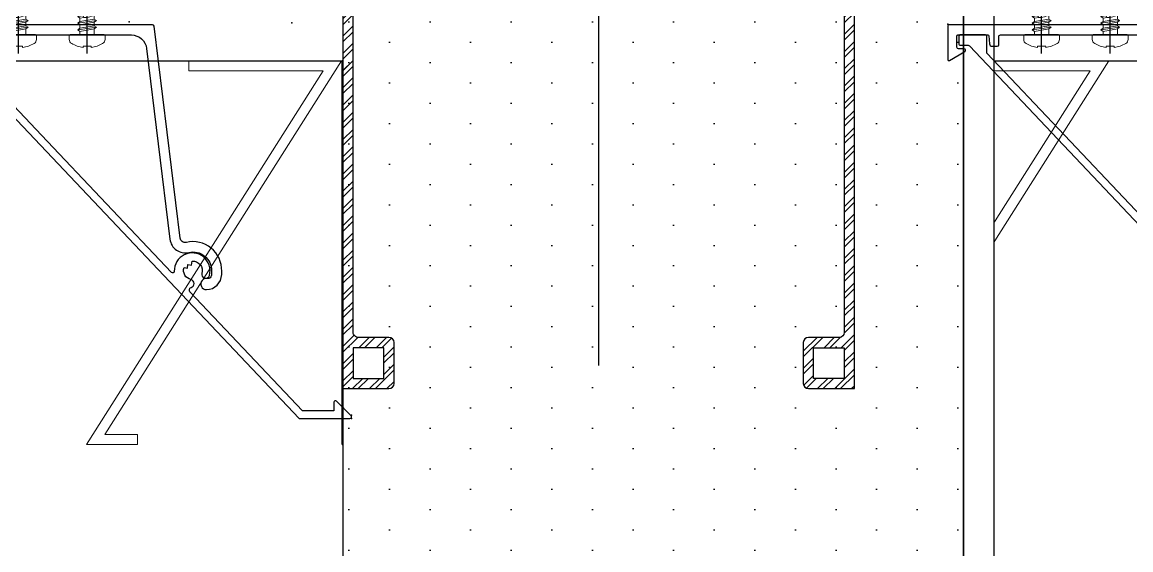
# Model space of a CAD drawing. Header units: millimetres. Extents: x 2519235 to 7246330, y 25937 to 201821.
# Drawn here: x 2726332.5 to 2726549.2, y 136441.7 to 136544.8 of the extents above; entities that cross this region are included whole.
import ezdxf
from ezdxf.xclip import XClip

# ---------------------------------------------------------------- set-up
doc = ezdxf.new("R2010")
doc.units = ezdxf.units.MM
doc.header["$XCLIPFRAME"] = 0
doc.set_wipeout_variables(frame=1)
doc.linetypes.add('CENTER', pattern=[50.800000000000004, 31.75, -6.35, 6.35, -6.35])
for name, color, linetype in [('000 - 0_HIDE_OBJ_FRAMING_DEF_SUB_1', 7, 'Continuous'), ('010 - ASPG_ACCESSORIES_MAIN_COLOR_1', 7, 'Continuous'), ('010 - ASPG_ACCESSORIES_MAIN_COLOR_251', 7, 'Continuous'), ('010 - ASPG_EXTR_DEF_SUB', 7, 'Continuous'), ('010 - ASPG_EXTR_MAIN_COLOR_2', 7, 'Continuous'), ('010 - ASPG_FASTERN_DEF_SUB', 7, 'Continuous'), ('010 - ASPG_FLASHING_HATCH_', 7, 'Continuous'), ('010 - ASPG_FLASHING_MAIN_COLOR_2', 7, 'Continuous'), ('010 - ASPG_FLASHING_MAIN_COLOR_4', 7, 'Continuous'), ('010 - ASPG_FLASHING_WIPEOUT_', 7, 'Continuous'), ('010 - ASPG_FRAMING_CUT_COLOR_4', 7, 'Continuous'), ('010 - ASPG_FRAMING_DEF_SUB', 7, 'Continuous'), ('010 - ASPG_FRAMING_HATCH_', 7, 'Continuous'), ('010 - ASPG_FRAMING_SUB_COLOR_2', 7, 'Continuous'), ('A-GENM', 7, 'Continuous'), ('A-GLAZ-CURT', 7, 'Continuous'), ('Center Line', 7, 'CENTER')]:
    doc.layers.add(name, color=color, linetype=linetype)
doc.layers.add('SCREW', color=7, linetype='Continuous', lineweight=5)
pattern_1 = [(270, (1257419.243240032, -520041.6224064054), (0.6549599250656583, -1.134423872092541), [0.7562825813950264, -1.512565162790053]), (29.99999999999978, (1257419.243240032, -520041.6224064054), (0.6549599293588203, 1.134423869613882), [0.7562825813950259, -1.512565162790052]), (329.9999999999998, (1257419.243240032, -520041.6224064054), (1.309919854424478, -2.478657937293614e-09), [-1.512565162790051, 0.7562825813950254])]
pattern_2 = [(314.9999999999999, (1257419.492862033, -520021.6224064054), (1.336931354494228, 1.336931354494224), []), (44.99999999999984, (1257419.492862033, -520021.6224064054), (-1.336931354494223, 1.336931354494228), [])]
pattern_3 = [(270, (1257419.442484036, -520043.9224064054), (0.6549599250656583, -1.134423872092541), [0.7562825813950264, -1.512565162790053]), (29.99999999999978, (1257419.442484036, -520043.9224064054), (0.6549599293588203, 1.134423869613882), [0.7562825813950259, -1.512565162790052]), (329.9999999999998, (1257419.442484036, -520043.9224064054), (1.309919854424478, -2.478657937293614e-09), [-1.512565162790051, 0.7562825813950254])]
pattern_4 = [(314.9999999999999, (1257419.192862035, -520023.9224064054), (1.336931354494228, 1.336931354494224), []), (44.99999999999984, (1257419.192862035, -520023.9224064054), (-1.336931354494223, 1.336931354494228), [])]

# ---------------------------------------------------------------- blocks, each defined once
blk = doc.blocks.new('DPA_CP_Entrance Louver Grill Vertical - Louver Grill Vertical Z-27946342-ENTRANCE 1 - LOWER ROOF LEVEL PLAN')
at = {"layer": '000 - 0_HIDE_OBJ_FRAMING_DEF_SUB_1', "color": 7, "lineweight": 35}
for p, q in [((-699.9999999997716, 200.0000000000238), (-702.000000000083, 200.0000000000238)), ((-702.000000000083, 200.0000000000238), (-702.000000000083, 127.0000000000231)), ((-699.9999999997716, 124.9999999999889), (-699.9999999997716, 200.0000000000238)), ((-702.000000000083, 127.0000000000231), (-749.9999999997948, 127.0000000000231)), ((-749.9999999997948, 127.0000000000231), (-749.9999999997948, 124.9999999999889)), ((-749.9999999997948, 124.9999999999889), (-699.9999999997716, 124.9999999999889))]:
    blk.add_line(p, q, dxfattribs=at)
at = {"layer": '000 - 0_HIDE_OBJ_FRAMING_DEF_SUB_1', "color": 7}
for p in [(-749.9999998476044, 50.00000000000313), (749.9999998476044, 124.9999999999997)]:
    blk.add_line(p, (-749.9999998476044, 124.9999999999998), dxfattribs=at)
blk = doc.blocks.new('DPA_CP_Entrance Louver Grill Vertical - Louver Grill Vertical Z-27954336-ENTRANCE 1 - LOWER ROOF LEVEL PLAN')
at = {"layer": '000 - 0_HIDE_OBJ_FRAMING_DEF_SUB_1', "color": 7}
for p, q in [((201.9999999998458, 200), (199.9999999998458, 200)), ((199.9999999998458, 200), (199.9999999998458, 125)), ((199.9999999998458, 125), (199.9999999998458, 200)), ((199.9999999998458, 200), (201.9999999998458, 200)), ((201.9999999998458, 127), (201.9999999998458, 200)), ((201.9999999998458, 200), (201.9999999998458, 127)), ((249.9999999998392, 127), (201.9999999998458, 127)), ((201.9999999998458, 127), (249.9999999998392, 127)), ((249.9999999998392, 125), (249.9999999998392, 127)), ((249.9999999998392, 127), (249.9999999998392, 125)), ((249.9999999998392, 124.9999999999997), (-36.31726265914241, 124.9999999999998)), ((249.9999999998392, 124.9999999999999), (-36.31726265914241, 124.9999999999999)), ((249.9999999998392, 124.9999999999999), (-36.31726265914241, 124.9999999999999)), ((249.9999999998392, 124.9999999999999), (-36.31726265914241, 124.9999999999999)), ((199.9999999998458, 125), (249.9999999998392, 125)), ((249.9999999998392, 125), (199.9999999998458, 125)), ((249.9999999998392, 50.00000000000303), (249.9999999998392, 124.9999999999999)), ((249.9999999998392, 124.9999999999997), (249.9999999998392, 50.00000000000303)), ((249.9999999998392, 49.99999999999986), (249.9999999998392, 124.9999999999999)), ((249.9999999998392, 124.9999999999999), (249.9999999998392, 49.99999999999986))]:
    blk.add_line(p, q, dxfattribs=at)
blk = doc.blocks.new('DPA_CP_Entrance Louver Grill Vertical - Louver Grill Vertical Z-27954203-ENTRANCE 1 - LOWER ROOF LEVEL PLAN')
at = {"layer": '000 - 0_HIDE_OBJ_FRAMING_DEF_SUB_1', "color": 7}
for p, q in [((-750.0000000000016, 126.9999999999993), (-750.0000000000016, 124.9999999999993)), ((-750.0000000000016, 124.9999999999993), (-750.0000000000016, 126.9999999999993)), ((-750.0000000000016, 124.9999999999993), (-744.0000000002173, 124.9999999999993)), ((-744.0000000002173, 124.9999999999993), (-750.0000000000016, 124.9999999999993)), ((-749.9999999997948, 50.00000000000313), (-749.9999999997948, 124.9999999999998)), ((-749.9999999997948, 125), (-749.9999999997948, 50.00000000000313)), ((-744.0000000002183, 124.9999999999998), (-749.9999999997948, 124.9999999999998)), ((-744.0000000002183, 125), (-749.9999999997948, 125)), ((-749.9999999997948, 49.99999999999997), (-749.9999999997948, 125)), ((-749.9999999997948, 125), (-749.9999999997948, 49.99999999999997)), ((-744.0000000002183, 125), (-749.9999999997948, 125)), ((-744.0000000002183, 125), (-749.9999999997948, 125)), ((-749.9999999997948, 50), (-749.9999999997948, 0)), ((-749.9999999997948, 0), (-749.9999999997948, 50))]:
    blk.add_line(p, q, dxfattribs=at)
blk = doc.blocks.new('GM_Louver Grill Vertical Z1 - Z Profile-27954269-ENTRANCE 1 - LOWER ROOF LEVEL PLAN')
at = {"layer": '000 - 0_HIDE_OBJ_FRAMING_DEF_SUB_1', "color": 7, "lineweight": 9}
for p, q in [((3.733443376886295, 2.000000000000002), (49.99999999999977, 75.00000000000016)), ((49.99999999999977, 75.00000000000016), (3.733443376886295, 2.000000000000002)), ((49.99999999999977, 75.00000000000016), (39.99999999999982, 75.00000000000016)), ((39.99999999999982, 75.00000000000016), (39.99999999999982, 73.00000000000016)), ((39.99999999999982, 73.00000000000016), (39.99999999999982, 75.00000000000016)), ((39.99999999999982, 75.00000000000016), (49.99999999999977, 75.00000000000016)), ((46.36802852411623, 73.00000000000017), (0.1014719010027576, 1.691979889528739e-14)), ((0.1014719010027491, 1.691979889528739e-14), (46.36802852411623, 73.00000000000017)), ((39.99999999999982, 73.00000000000016), (46.36802852411622, 73.00000000000016)), ((46.36802852411622, 73.00000000000016), (39.99999999999982, 73.00000000000016)), ((0.1014719010027364, 1.691979889528739e-14), (30, 1.691979889528739e-14)), ((30, 1.691979889528739e-14), (0.1014719010027364, 1.691979889528739e-14)), ((30, 2.000000000000019), (3.7334433768863, 2.000000000000019)), ((3.7334433768863, 2.000000000000019), (30, 2.000000000000019)), ((30, 1.691979889528739e-14), (30, 2.000000000000019)), ((30, 2.000000000000019), (30, 1.691979889528739e-14))]:
    blk.add_line(p, q, dxfattribs=at)
blk = doc.blocks.new('GM_Louver Grill Vertical Z1 - Z Profile-27946408-ENTRANCE 1 - LOWER ROOF LEVEL PLAN')
at = {"layer": '000 - 0_HIDE_OBJ_FRAMING_DEF_SUB_1', "color": 7, "lineweight": 9}
for p, q in [((3.733443376889045, 2.000000000034197), (50.00000000002328, 74.99999999996562)), ((50.00000000002328, 74.99999999996562), (40.00000000012951, 74.99999999996562)), ((40.00000000012951, 74.99999999996562), (40.00000000012951, 73.00000000000072)), ((46.3680285242357, 73.00000000000072), (0.1014719011014677, 0)), ((40.00000000012951, 73.00000000000072), (46.3680285242357, 73.00000000000072)), ((0.1014719011014677, 0), (30.00000000023574, 0)), ((30.00000000023574, 2.000000000034197), (3.733443376889045, 2.000000000034197)), ((30.00000000023574, 0), (30.00000000023574, 2.000000000034197))]:
    blk.add_line(p, q, dxfattribs=at)
blk = doc.blocks.new('A$C7e7c92b9')
at = {"layer": 'A-GENM', "color": 7, "lineweight": 9, "rotation": 180}
blk.add_blockref('GM_Louver Grill Vertical Z1 - Z Profile-27946408-ENTRANCE 1 - LOWER ROOF LEVEL PLAN', (127470.1784534738, 9933.466245706171), dxfattribs=at)
at = {"layer": 'A-GENM', "color": 7, "rotation": 180}
blk.add_blockref('GM_Louver Grill Vertical Z1 - Z Profile-27954269-ENTRANCE 1 - LOWER ROOF LEVEL PLAN', (127620.1784534735, 9933.466245706124), dxfattribs=at)
at = {"layer": 'A-GLAZ-CURT', "color": 7, "rotation": 180}
for name, p in [('DPA_CP_Entrance Louver Grill Vertical - Louver Grill Vertical Z-27946342-ENTRANCE 1 - LOWER ROOF LEVEL PLAN', (126770.1784536261, 10058.46624570611)), ('DPA_CP_Entrance Louver Grill Vertical - Louver Grill Vertical Z-27954203-ENTRANCE 1 - LOWER ROOF LEVEL PLAN', (126770.1784534745, 10058.46624570612)), ('DPA_CP_Entrance Louver Grill Vertical - Louver Grill Vertical Z-27954336-ENTRANCE 1 - LOWER ROOF LEVEL PLAN', (127770.1784534735, 10058.46624570612))]:
    blk.add_blockref(name, p, dxfattribs=at)
blk = doc.blocks.new('A$C6d15e31b')
at = {"layer": '000 - 0_HIDE_OBJ_FRAMING_DEF_SUB_1', "color": 7}
blk.add_blockref('A$C7e7c92b9', (-135619.3374636862, -23258.39544955263), dxfattribs=at)
blk = doc.blocks.new('*U2949')
at = {"layer": '010 - ASPG_FRAMING_HATCH_', "transparency": 33554585}
h = blk.add_hatch(dxfattribs=at)
h.set_pattern_fill('ANSI32', scale=0.25)
h.set_pattern_definition([(45, (0, 0), (-1.683798022700467, 1.683798022700467), []), (45, (1.1225325, 0), (-1.683798022700467, 1.683798022700467), [])])
edge = h.paths.add_edge_path()
edge.add_line((2.000000000009768, -50.0000000001819), (2.000000000009536, -75.00000000027285))
edge.add_line((2.000000000009536, -75.00000000027285), (-1.376676550535194e-14, -75.00000000027285))
edge.add_line((-1.377727649045784e-14, -75.00000000027285), (2.183725214694612e-13, -49.00000000020555))
edge.add_arc((0.9999999999907824, -49.00000000021976), 0.999999999990564, 89.99999999918577, 179.9999999991858, ccw=False)
edge.add_line((1.000000000004993, -48.00000000022919), (62.99999999987471, -48.00000000022955))
edge.add_arc((62.99999999988892, -47.00000000023898), 0.999999999990564, 269.9999999991858, 359.9999999991858)
edge.add_line((63.99999999987948, -47.00000000025319), (63.99999999987995, 47.00000000025248))
edge.add_arc((62.99999999988939, 47.00000000023827), 0.999999999990564, 8.142219984623432e-10, 90.00000000081424)
edge.add_line((62.99999999987518, 48.00000000022884), (1.000000000005464, 48.00000000022919))
edge.add_arc((0.9999999999912551, 49.00000000021976), 0.999999999990564, 180.0000000008142, 270.0000000008142, ccw=False)
edge.add_line((6.91122180303467e-13, 49.00000000020555), (9.232719782633861e-13, 75.00000000027285))
edge.add_line((9.232719782633861e-13, 75.00000000027285), (2.000000000010473, 75.00000000027285))
edge.add_line((2.000000000010473, 75.00000000027285), (2.000000000010241, 50.0000000001819))
edge.add_line((2.000000000010241, 50.0000000001819), (140.9999999998781, 50.00000000018107))
edge.add_line((140.9999999998781, 50.00000000018107), (140.9999999998781, 41.00000000016652))
edge.add_arc((139.9999999998876, 41.00000000018073), 0.999999999990564, 269.9999999991858, 359.9999999991858, ccw=False)
edge.add_line((139.9999999998734, 40.00000000019017), (131.999999999892, 40.00000000019029))
edge.add_arc((131.9999999998778, 41.00000000018085), 0.999999999990564, 180.0000000008142, 270.0000000008142, ccw=False)
edge.add_line((130.9999999998872, 41.00000000016664), (130.9999999998872, 47.00000000025214))
edge.add_arc((129.9999999998967, 47.00000000023793), 0.999999999990564, 8.142219984623432e-10, 90.00000000081424)
edge.add_line((129.9999999998824, 48.00000000022849), (66.99999999989429, 48.00000000022884))
edge.add_arc((66.99999999988007, 47.00000000023827), 0.999999999990564, 89.99999999918577, 179.9999999991858)
edge.add_line((65.99999999988951, 47.00000000025248), (65.99999999988903, -47.00000000025319))
edge.add_arc((66.99999999987959, -47.00000000023898), 0.999999999990564, 180.0000000008142, 270.0000000008142)
edge.add_line((66.9999999998938, -48.00000000022955), (129.9999999998819, -48.0000000002299))
edge.add_arc((129.9999999998961, -47.00000000023933), 0.999999999990564, 269.9999999991858, 359.9999999991858)
edge.add_line((130.9999999998867, -47.00000000025354), (130.9999999998868, -41.00000000357866))
edge.add_arc((131.9999999998773, -41.00000000359287), 0.999999999990564, 89.99999999918577, 179.9999999991858, ccw=False)
edge.add_line((131.9999999998915, -40.0000000036023), (139.9999999998729, -40.00000000360242))
edge.add_arc((139.9999999998871, -41.00000000359299), 0.999999999990564, 8.14225131762214e-10, 90.00000000081423, ccw=False)
edge.add_line((140.9999999998777, -41.00000000357878), (140.9999999998776, -50.00000000632181))
edge.add_line((140.9999999998776, -50.00000000632181), (2.000000000009777, -50.0000000001819))
h.paths.add_polyline_path([(138.9999999998686, 48.00000000022837), (138.9999999998686, 42.00000000355348), (132.9999999998968, 42.0000000035536), (132.9999999998968, 48.00000000022849)], flags=16)
h.paths.add_polyline_path([(138.999999999868, -48.00000000023002), (138.9999999998681, -42.00000000355513), (132.9999999998963, -42.00000000355501), (132.9999999998962, -48.00000000023001)], flags=16)
at = {"layer": '010 - ASPG_FRAMING_HATCH_'}
h = blk.add_hatch(dxfattribs=at)
h.set_pattern_fill('ANSI37', scale=0.5954980955866349, angle=-90.00000000000001)
h.set_pattern_definition(pattern_2)
edge = h.paths.add_edge_path()
edge.add_ellipse((57.77220869647454, 55.00000000111321), major_axis=(-3.509070088518285e-14, -4.999999999272404), ratio=0.6444816938462435, start_angle=0, end_angle=180)
edge.add_line((57.77220869647455, 60.00000000018189), (61.99999999977764, 60.00000000018189))
edge.add_arc((61.99999999977037, 60.30000000023573), 0.3000000000538421, -89.99999999861039, -1.389609784768862e-09)
edge.add_line((62.29999999982421, 60.30000000022845), (62.29999999982421, 61.00000000018188))
edge.add_line((62.29999999982421, 61.00000000018188), (61.79999999982421, 61.50000000041472))
edge.add_line((61.79999999982421, 61.50000000041472), (62.29999999982421, 62.00000000018188))
edge.add_line((62.29999999982421, 62.00000000018188), (61.79999999982421, 62.50000000041472))
edge.add_line((61.79999999982421, 62.50000000041472), (62.29999999982421, 63.00000000018188))
edge.add_line((62.29999999982421, 63.00000000018188), (61.79999999982421, 63.50000000018188))
edge.add_line((61.79999999982421, 63.50000000018188), (62.29999999982421, 64.00000000018188))
edge.add_line((62.29999999982421, 64.00000000018188), (62.29999999982421, 65.00000000018188))
edge.add_line((62.29999999982421, 65.00000000018188), (63.29999999970779, 65.00000000018188))
edge.add_line((63.29999999970779, 65.00000000018188), (63.79999999970779, 65.50000000018188))
edge.add_line((63.79999999970779, 65.50000000018188), (64.2999999997078, 65.00000000018188))
edge.add_line((64.2999999997078, 65.00000000018188), (64.7999999997078, 65.50000000018188))
edge.add_line((64.7999999997078, 65.50000000018188), (65.2999999997078, 65.00000000018188))
edge.add_line((65.2999999997078, 65.00000000018188), (65.7999999997078, 65.50000000018188))
edge.add_line((65.7999999997078, 65.50000000018188), (66.29999999982421, 65.00000000018188))
edge.add_line((66.29999999982421, 65.00000000018188), (66.99999999977764, 65.00000000018188))
edge.add_arc((66.99999999974126, 65.30000000014842), 0.2999999999665306, -89.99999999305199, 1.528565674358258e-08)
edge.add_line((67.2999999997078, 65.30000000022845), (67.30017822586116, 60.00000000018188))
edge.add_arc((77.20009572393145, 55.00000000088038), 11.09091368921486, 153.2037265686182, 206.7962734313818)
edge.add_line((67.30017822586116, 50.00000000157887), (57.77220869647455, 50.00000000157887))
h = blk.add_hatch(dxfattribs=at)
h.set_pattern_fill('ANSI37', scale=0.5954980955866349, angle=-90.00000000000001)
h.set_pattern_definition(pattern_4)
edge = h.paths.add_edge_path()
edge.add_ellipse((11.52796953010241, 55.00000000111323), major_axis=(-3.510345640540481e-14, -4.999999999272404), ratio=0.6444816938462435, start_angle=180, end_angle=360, ccw=False)
edge.add_line((11.52796953010241, 60.00000000018191), (2.00000000074399, 60.00000000018191))
edge.add_arc((-7.899917497165894, 55.00000000111323), 11.09091368915029, -26.79627343179601, 26.796273430967574, ccw=False)
edge.add_line((2.000000000715794, 50.00000000157889), (11.52796953007421, 50.00000000157889))
h = blk.add_hatch(dxfattribs=at)
h.set_pattern_fill('HONEY', scale=0.238199238234654, angle=-90.00000000000001)
h.set_pattern_definition(pattern_3)
edge = h.paths.add_edge_path()
edge.add_ellipse((11.7775915319535, 55.00000000111977), major_axis=(-3.509070088518285e-14, -4.999999999272404), ratio=0.6444816938462435, start_angle=0, end_angle=360, ccw=False)
h = blk.add_hatch(dxfattribs=at)
h.set_pattern_fill('HONEY', scale=0.238199238234654, angle=-90.00000000000001)
h.set_pattern_definition(pattern_1)
edge = h.paths.add_edge_path()
edge.add_ellipse((57.52258669462346, 55.00000000111321), major_axis=(-3.509070088518285e-14, -4.999999999272404), ratio=0.6444816938462435, start_angle=0, end_angle=360)
h = blk.add_hatch(dxfattribs=at)
h.set_pattern_fill('ANSI37', scale=0.5954980955866349, angle=-90.00000000000001)
h.set_pattern_definition(pattern_4)
edge = h.paths.add_edge_path()
edge.add_ellipse((11.52796953010241, -55.00000000111394), major_axis=(-3.510345640540481e-14, 4.999999999272404), ratio=0.6444816938462435, start_angle=0, end_angle=180)
edge.add_line((11.52796953010241, -60.00000000018262), (2.00000000074399, -60.00000000018262))
edge.add_arc((-7.899917497165894, -55.00000000111394), 11.09091368915029, 333.2037265690324, 386.796273431796)
edge.add_line((2.000000000715794, -50.0000000015796), (11.52796953007421, -50.0000000015796))
h = blk.add_hatch(dxfattribs=at)
h.set_pattern_fill('HONEY', scale=0.238199238234654, angle=-90.00000000000001)
h.set_pattern_definition(pattern_3)
edge = h.paths.add_edge_path()
edge.add_ellipse((11.7775915319535, -55.00000000112048), major_axis=(-3.509070088518285e-14, 4.999999999272404), ratio=0.6444816938462435, start_angle=0, end_angle=360)
h = blk.add_hatch(dxfattribs=at)
h.set_pattern_fill('HONEY', scale=0.238199238234654, angle=-90.00000000000001)
h.set_pattern_definition(pattern_1)
edge = h.paths.add_edge_path()
edge.add_ellipse((57.52258669462346, -55.00000000111392), major_axis=(-3.509070088518285e-14, 4.999999999272404), ratio=0.6444816938462435, start_angle=0, end_angle=360, ccw=False)
h = blk.add_hatch(dxfattribs=at)
h.set_pattern_fill('ANSI37', scale=0.5954980955866349, angle=-90.00000000000001)
h.set_pattern_definition(pattern_2)
edge = h.paths.add_edge_path()
edge.add_ellipse((57.77220869647454, -55.00000000111392), major_axis=(-3.509070088518285e-14, 4.999999999272404), ratio=0.6444816938462435, start_angle=180, end_angle=360, ccw=False)
edge.add_line((57.77220869647455, -60.0000000001826), (61.99999999977764, -60.0000000001826))
edge.add_arc((61.99999999977037, -60.30000000023644), 0.3000000000538421, 360.0000000013896, 449.9999999986104, ccw=False)
edge.add_line((62.29999999982421, -60.30000000022916), (62.29999999982421, -61.0000000001826))
edge.add_line((62.29999999982421, -61.0000000001826), (61.79999999982421, -61.50000000041543))
edge.add_line((61.79999999982421, -61.50000000041543), (62.29999999982421, -62.0000000001826))
edge.add_line((62.29999999982421, -62.0000000001826), (61.79999999982421, -62.50000000041543))
edge.add_line((61.79999999982421, -62.50000000041543), (62.29999999982421, -63.0000000001826))
edge.add_line((62.29999999982421, -63.0000000001826), (61.79999999982421, -63.5000000001826))
edge.add_line((61.79999999982421, -63.5000000001826), (62.29999999982421, -64.0000000001826))
edge.add_line((62.29999999982421, -64.0000000001826), (62.29999999982421, -65.0000000001826))
edge.add_line((62.29999999982421, -65.0000000001826), (63.29999999970779, -65.0000000001826))
edge.add_line((63.29999999970779, -65.0000000001826), (63.79999999970779, -65.5000000001826))
edge.add_line((63.79999999970779, -65.5000000001826), (64.2999999997078, -65.0000000001826))
edge.add_line((64.2999999997078, -65.0000000001826), (64.7999999997078, -65.5000000001826))
edge.add_line((64.7999999997078, -65.5000000001826), (65.2999999997078, -65.0000000001826))
edge.add_line((65.2999999997078, -65.0000000001826), (65.7999999997078, -65.5000000001826))
edge.add_line((65.7999999997078, -65.5000000001826), (66.29999999982421, -65.0000000001826))
edge.add_line((66.29999999982421, -65.0000000001826), (66.99999999977764, -65.0000000001826))
edge.add_arc((66.99999999974126, -65.30000000014913), 0.2999999999665306, 359.99999998471435, 449.999999993052, ccw=False)
edge.add_line((67.2999999997078, -65.30000000022916), (67.30017822586116, -60.0000000001826))
edge.add_arc((77.20009572393145, -55.00000000088109), 11.09091368921486, 153.2037265686182, 206.7962734313818, ccw=False)
edge.add_line((67.30017822586116, -50.00000000157958), (57.77220869647455, -50.00000000157958))
at = {"layer": '010 - ASPG_FASTERN_DEF_SUB', "color": 7}
blk.add_point((0, 0), dxfattribs=at)
at = {"layer": '010 - ASPG_FRAMING_CUT_COLOR_4', "color": 7}
blk.add_lwpolyline([(2.000000000009768, -50.0000000001819), (2.000000000009536, -75.00000000027285), (-1.377727649045784e-14, -75.00000000027285), (2.183725214694612e-13, -49.00000000020555, -0.414213562373095), (1.000000000004993, -48.00000000022919), (62.99999999987471, -48.00000000022955, 0.414213562373095), (63.99999999987948, -47.00000000025319), (63.99999999987995, 47.00000000025248, 0.414213562373095), (62.99999999987518, 48.00000000022884), (1.000000000005466, 48.00000000022919, -0.414213562373095), (6.91122180303467e-13, 49.00000000020555), (9.232719782633861e-13, 75.00000000027285), (2.000000000010473, 75.00000000027285), (2.000000000010241, 50.0000000001819), (140.9999999998781, 50.00000000018107), (140.9999999998781, 41.00000000016652, -0.414213562373095), (139.9999999998734, 40.00000000019017), (131.999999999892, 40.00000000019029, -0.414213562373095), (130.9999999998872, 41.00000000016664), (130.9999999998872, 47.00000000025214, 0.414213562373095), (129.9999999998824, 48.00000000022849), (66.99999999989429, 48.00000000022884, 0.414213562373095), (65.99999999988951, 47.00000000025248), (65.99999999988903, -47.00000000025319, 0.414213562373095), (66.9999999998938, -48.00000000022955), (129.9999999998819, -48.0000000002299, 0.414213562373095), (130.9999999998867, -47.00000000025354), (130.9999999998868, -41.00000000357866, -0.414213562373095), (131.9999999998915, -40.0000000036023), (139.9999999998729, -40.00000000360242, -0.414213562373095), (140.9999999998777, -41.00000000357878), (140.9999999998776, -50.00000000632181)], format="xyb", close=True, dxfattribs=at)
for points in [[(138.9999999998686, 48.00000000022837), (138.9999999998686, 42.00000000355348), (132.9999999998968, 42.0000000035536), (132.9999999998968, 48.00000000022849)], [(138.999999999868, -48.00000000023002), (138.9999999998681, -42.00000000355513), (132.9999999998963, -42.00000000355501), (132.9999999998962, -48.00000000023001)]]:
    blk.add_lwpolyline(points, close=True, dxfattribs=at)
at = {"layer": '010 - ASPG_FRAMING_DEF_SUB', "color": 7, "transparency": 33554508}
blk.add_line((136.4999999998283, 2.131628207280301e-14), (-4.500000000049795, 2.131628207280301e-14), dxfattribs=at)
at = {"layer": '010 - ASPG_FRAMING_DEF_SUB', "color": 7, "transparency": 33554457}
for points in [[(54.30017822586116, 50.00000000157887), (67.30017822586116, 50.00000000157887), (67.30017822586116, 65.50000000018188), (54.30017822586116, 65.50000000018188)], [(2.000000000715794, 50.00000000157889), (15.00000000071579, 50.00000000158543), (15.00000000071579, 60.00000000039217), (2.000000000715794, 60.00000000038563)], [(2.000000000715794, -50.0000000015796), (15.00000000071579, -50.00000000158614), (15.00000000071579, -60.00000000039288), (2.000000000715794, -60.00000000038634)], [(54.30017822586116, -50.00000000157958), (67.30017822586116, -50.00000000157958), (67.30017822586116, -65.5000000001826), (54.30017822586116, -65.5000000001826)]]:
    blk.add_lwpolyline(points, close=True, dxfattribs=at)
at = {"layer": '010 - ASPG_FRAMING_SUB_COLOR_2', "color": 7}
for points in [[(57.52258669462346, 50.00000000157888), (67.30017822586116, 50.00000000157887, -0.2381992382621886), (67.30017822586116, 60.00000000018188), (67.2999999997078, 65.30000000022845, -0.4142135624157165), (66.99999999977764, 65.00000000018188), (66.29999999982421, 65.00000000018188), (65.7999999997078, 65.50000000018188), (65.2999999997078, 65.00000000018188), (64.7999999997078, 65.50000000018188), (64.2999999997078, 65.00000000018188), (63.79999999970779, 65.50000000018188), (63.29999999970779, 65.00000000018188), (62.29999999982421, 65.00000000018188), (62.29999999982421, 64.00000000018188), (61.79999999982421, 63.50000000018188), (62.29999999982421, 63.00000000018188), (61.79999999982421, 62.50000000041472), (62.29999999982421, 62.00000000018188), (61.79999999982421, 61.50000000041472), (62.29999999982421, 61.00000000018188), (62.29999999982421, 60.30000000022845, -0.414213562358888), (61.99999999977764, 60.00000000018188), (57.52258669462346, 60.00000000018189)], [(11.77759153183708, 50.00000000158543), (2.000000000715794, 50.00000000157889, 0.2381992382621886), (2.000000000715796, 60.00000000018191), (11.77759153183708, 60.00000000018844)], [(11.77759153183708, -50.00000000158614), (2.000000000715794, -50.0000000015796, -0.2381992382621886), (2.000000000715796, -60.00000000018262), (11.77759153183708, -60.00000000018915)], [(57.52258669462346, -50.00000000157959), (67.30017822586116, -50.00000000157958, 0.2381992382621886), (67.30017822586116, -60.0000000001826), (67.2999999997078, -65.30000000022916, 0.4142135624157165), (66.99999999977764, -65.0000000001826), (66.29999999982421, -65.0000000001826), (65.7999999997078, -65.5000000001826), (65.2999999997078, -65.0000000001826), (64.7999999997078, -65.5000000001826), (64.2999999997078, -65.0000000001826), (63.79999999970779, -65.5000000001826), (63.29999999970779, -65.0000000001826), (62.29999999982421, -65.0000000001826), (62.29999999982421, -64.0000000001826), (61.79999999982421, -63.5000000001826), (62.29999999982421, -63.0000000001826), (61.79999999982421, -62.50000000041543), (62.29999999982421, -62.0000000001826), (61.79999999982421, -61.50000000041543), (62.29999999982421, -61.0000000001826), (62.29999999982421, -60.30000000022916, 0.414213562358888), (61.99999999977764, -60.0000000001826), (57.52258669462346, -60.0000000001826)]]:
    blk.add_lwpolyline(points, format="xyb", dxfattribs=at)
at = {"layer": '010 - ASPG_FRAMING_SUB_COLOR_2', "color": 7, "extrusion": (0, 0, -1)}
for centre, major_axis in [((11.7775915319535, 55.00000000111977), (-3.509070088518285e-14, -4.999999999272404)), ((57.52258669462346, -55.00000000111392), (-3.509070088518285e-14, 4.999999999272404))]:
    blk.add_ellipse(centre, major_axis=major_axis, ratio=0.6444816938462435, dxfattribs=at)
at = {"layer": '010 - ASPG_FRAMING_SUB_COLOR_2', "color": 7}
for centre, major_axis in [((57.52258669462346, 55.00000000111321), (-3.509070088518285e-14, -4.999999999272404)), ((11.7775915319535, -55.00000000112048), (-3.509070088518285e-14, 4.999999999272404))]:
    blk.add_ellipse(centre, major_axis=major_axis, ratio=0.6444816938462435, dxfattribs=at)
blk = doc.blocks.new('PZG35-9D5')
at = {"layer": 'Center Line', "color": 7}
blk.add_line((1.4210854715202e-14, 3.733653355866409), (1.4210854715202e-14, -10.53404386090006), dxfattribs=at)
at = {"layer": 'SCREW', "color": 7}
for p, q in [((-1.399999999999963, 2.842170943040401e-14), (-1.399999999999963, -1.090192378864657)), ((1.399999999999991, 0), (1.399999999999991, -0.5901923788647139)), ((-1.850000000000009, -1.399999999999977), (1.850000000000037, -0.8999999999999773)), ((-1.850000000000009, -1.399999999999977), (-1.399999999999963, -1.090192378864685)), ((-1.850000000000009, -1.399999999999977), (-1.399999999999963, -1.709807621135297)), ((-1.399999999999963, -1.090192378864685), (1.399999999999991, -0.5901923788646855)), ((-1.399999999999963, -1.709807621135297), (1.399999999999991, -1.209807621135297)), ((-1.399999999999963, -1.709807621135269), (-1.399999999999963, -2.390192378864697)), ((-1.399999999999963, -2.390192378864697), (1.399999999999991, -1.890192378864697)), ((1.850000000000037, -0.8999999999999773), (1.399999999999991, -0.5901923788646855)), ((1.850000000000037, -0.8999999999999773), (1.399999999999991, -1.209807621135297)), ((1.399999999999991, -1.209807621135269), (1.399999999999991, -1.890192378864725)), ((1.850000000000037, -2.199999999999989), (1.399999999999991, -1.890192378864697)), ((-1.850000000000009, -2.699999999999989), (1.850000000000037, -2.199999999999989)), ((-1.850000000000009, -2.699999999999989), (-1.399999999999963, -2.390192378864697)), ((-1.850000000000009, -2.699999999999989), (-1.399999999999963, -3.009807621135309)), ((-1.850000000000009, -4), (-1.399999999999963, -3.690192378864708)), ((-1.850000000000009, -4), (-0.9911470940920566, -3.883938796498938)), ((-1.850000000000009, -4), (-1.399999999999963, -4.30980762113532)), ((-1.399999999999963, -3.009807621135309), (1.399999999999991, -2.509807621135309)), ((-1.399999999999963, -3.009807621135309), (-1.399999999999963, -3.690192378864708)), ((-1.399999999999963, -3.690192378864708), (-0.8446989986695002, -3.591031485769975)), ((-1.399999999999963, -4.30980762113532), (-1.184865735341859, -4.271390788160659)), ((-1.399999999999963, -4.309807621135349), (-1.399999999999963, -8.099999999999966)), ((0.5619885887190463, -3.339837273736322), (1.399999999999991, -3.190192378864708)), ((0.7141825614195483, -3.653488843051434), (1.850000000000037, -3.5)), ((0.7141825614195483, -3.932275020881832), (1.399999999999991, -3.80980762113532)), ((1.850000000000037, -2.199999999999989), (1.399999999999991, -2.509807621135309)), ((1.399999999999991, -2.50980762113528), (1.399999999999991, -3.190192378864708)), ((1.850000000000037, -3.5), (1.399999999999991, -3.190192378864708)), ((1.850000000000037, -3.5), (1.399999999999991, -3.80980762113532)), ((1.399999999999991, -3.809807621135349), (1.399999999999991, -4.490192378864691)), ((0.7141825614195483, -4.612659778611231), (1.399999999999991, -4.49019237886472)), ((0.7141825614195483, -4.953488843051389), (1.850000000000037, -4.800000000000011)), ((0.7141825614195483, -5.232275020881843), (1.399999999999991, -5.109807621135332)), ((1.850000000000037, -4.800000000000011), (1.399999999999991, -4.49019237886472)), ((1.850000000000037, -4.800000000000011), (1.399999999999991, -5.109807621135332)), ((1.399999999999991, -5.109807621135332), (1.399999999999991, -8.099999999999966)), ((1.4210854715202e-14, -9.5), (-1.399999999999963, -8.099999999999966)), ((1.4210854715202e-14, -9.5), (1.399999999999991, -8.099999999999966))]:
    blk.add_line(p, q, dxfattribs=at)
blk.add_lwpolyline([(1.4210854715202e-14, -9.5), (0.7141825614195483, -5.232275020881843), (0.7141825614195483, -3.600899293750615, 0.4176573264866609), (0.4106596181599826, -3.300919979679151, 0.1081021898226624), (-0.8446989986694433, -3.591031485769975), (-1.399999999999991, -4.701675652739141)], format="xyb", dxfattribs=at)
blk = doc.blocks.new('*U2951')
at = {"layer": 'SCREW', "color": 7}
blk.add_lwpolyline([(3.026373332565058, 1.780836269555209, 0.09905967801670053), (0.7999999999999687, 2.546427498927414), (0.7999999999999687, 2.274284095813357), (-0.800000000000054, 2.274284095813357), (-0.800000000000054, 2.546427498927414, 0.09905967801670058), (-3.026373332565143, 1.780836269555209, 0.2665876613401604), (-3.500000000000043, 0.9556546004010897), (-3.500000000000043, 0.1999999999999886, 0.4142135623730938), (-3.300000000000054, 0), (3.299999999999997, 0, 0.4142135623731049), (3.499999999999986, 0.1999999999999886), (3.499999999999957, 0.9556546004010897, 0.2665876613401604)], format="xyb", close=True, dxfattribs=at)
blk.add_blockref('PZG35-9D5', (-1.4210854715202e-14, 0), dxfattribs=at)
blk = doc.blocks.new('*U2950')
at = {"color": 7}
blk.add_point((0, 0), dxfattribs=at)
at = {"layer": '010 - ASPG_ACCESSORIES_MAIN_COLOR_1', "color": 7}
blk.add_lwpolyline([(-39.69999999902211, -0.5999999995172398, 0.4142135623731156), (-39.99999999883585, -0.8999999995638059), (-39.99999999883585, -7.366962144914214, 0.5773502691897371), (-39.65044321701862, -7.568778847059366), (-36.64260295056738, -5.832201459393036, 0.7673269879794871), (-36.78520590183325, -5.299999999645297), (-37.89999999874271, -5.299999999645297, -0.4142135623735732), (-38.19999999902211, -4.999999999656938), (-38.19999999902211, -2.799999999587089, -0.4142135623730951), (-37.99999999883585, -2.59999999951724), (-32.18326623388566, -2.59999999951724, -0.3888787318530097), (-31.98402729420923, -2.782568851142787), (-31.8474567013327, -4.343577870872468, 0.3888787318530089), (-31.34935935237445, -4.799999999528882), (-30.29999999911524, -4.799999999528882, 0.4142135623732408), (-29.99999999883585, -4.499999999540523), (-29.99999999883585, -2.899999999505599, -0.4142135623731785), (-29.69999999902211, -2.59999999951724), (0.4107479506637901, -2.59999999951724, -0.3789692262628873), (3.38851808081381, -5.235465979035143), (7.952927200356498, -42.5207682372482, 0.4465929586642906), (11.6177961837966, -45.07649022702281, -0.4898018444424612), (16.07846395508386, -48.68238816667036), (16.06490363762714, -49.36225294566866, -0.1824796859550777), (15.80227640201338, -50.01801436272836, -0.2679491924113072), (15.32539491611533, -50.16829426406803, 1.122114645179816), (15.09990952932276, -52.3421093734276, 0.4050039718497206), (18.0645059288945, -49.40213623346681), (18.07806624681689, -48.72227145435209, 0.4898054953707174), (11.15966573380865, -43.12966807454978, -0.4465970485362636), (9.938031048281118, -42.27776159492242), (4.866356541635469, -0.8481197821154633, 0.3641755342157969), (4.570876519894227, -0.5999999995172398)], format="xyb", close=True, dxfattribs=at)
at = {"layer": '010 - ASPG_EXTR_DEF_SUB', "color": 7}
for p in [(-39.99999999883585, -0.4999999995172402), (43.44495566345738, -76.89999999944341), (43.44495566345738, -77.49999999954052)]:
    blk.add_point(p, dxfattribs=at)
at = {"layer": '010 - ASPG_EXTR_MAIN_COLOR_2', "color": 7}
blk.add_lwpolyline([(11.37409105408005, -48.15170148877115), (11.47245816211216, -47.43577758665815), (12.17779493960552, -47.55667202338264), (12.29266474000178, -46.78670596401826, -0.5355375090189683), (14.1918134491425, -49.16870282323253, 0.9915718169393263), (15.66379558271728, -49.57599316951273, 1.157025413028558), (8.792231505503878, -48.77291728999153, -0.6885576205791355), (8.274611146422103, -48.98797988444021), (-17.14292736421339, -22.16859813180672), (-32.34153279638849, -6.131750148785431), (-32.34153279638849, -2.899999981694054, 0.4143115081626392), (-32.64163311407901, -2.59999999951724), (-37.54163311352022, -2.59999999951724, 0.4141156188887998), (-37.84153278893791, -2.899999981635847), (-37.84153278893791, -4.299999988411218, 0.4142135623731781), (-37.54153279098682, -4.599999986478724), (-35.98884801496752, -4.599999986478724, -0.205894629290155), (-35.77110154624097, -4.693635078269653), (33.22969053988345, -77.49999999954052), (43.14495566324331, -77.49999999954052, 0.6681786376628355), (43.35708769806661, -76.98786796536915), (40.5215537941549, -74.1523340573247, 0.6681786381757795), (40.00942175951786, -74.36446609156592), (40.00942175951786, -75.99999999802712), (33.87471885257401, -75.99999999802712), (11.86384030175395, -52.7751643466243, -0.5583539238224016), (12.08261241135187, -51.95244935475676, 0.7662751832817146), (12.03674733010121, -50.39291741001107, -0.4385828234445206), (10.70630855322815, -48.05207626283555)], format="xyb", close=True, dxfattribs=at)
at = {"layer": 'SCREW', "color": 7, "rotation": 180}
for p in [(-21.64901723782532, -2.499999999924694), (-8.237076249206439, -2.499999999924694)]:
    blk.add_blockref('*U2951', p, dxfattribs=at)
blk = doc.blocks.new('*U1112')
at = {"color": 7}
blk.add_point((60.00000000297587, 69.4999942112745), dxfattribs=at)
at = {"color": 7, "rotation": 180}
for p in [(91.77030946011655, 69.3), (1391.770309460117, 69.3)]:
    blk.add_blockref('*U2950', p, dxfattribs=at)
at = {"color": 7, "transparency": 33554559, "xscale": -1, "rotation": 270}
for p in [(0, 0), (1500, 1.546684558206834e-09)]:
    blk.add_blockref('*U2949', p, dxfattribs=at)
blk = doc.blocks.new('W-1-PP17-ENT1_REV02_20260416-153151_PP17_ENT1_ASPG_MAIN_UPPL')
at = {"color": 7, "rotation": 179.9999999999999}
blk.add_blockref('*U1112', (-6599, -13247.99999999907), dxfattribs=at)
blk.add_blockref('*U1112', (-8099, -13247.99999999907), dxfattribs=at)
blk = doc.blocks.new('W-1-PP17-ENT1_REV02_20260416-153151_PP17_ENT1_ASPG_MAIN_LOPLSUB')
at = {"layer": '010 - ASPG_ACCESSORIES_MAIN_COLOR_251', "color": 7}
blk.add_lwpolyline([(-8196, -13248.00000000157), (-8144, -13248.00000000157), (-8144, -13560.00000000111), (-8053.999999999534, -13560.00000000111), (-8053.999999999534, -13512.00000000111), (-8051.999999999534, -13512.00000000111), (-8051.999999999534, -13562.00000000111), (-8146, -13562.00000000111), (-8146, -13250.00000000157), (-8196, -13250.00000000157)], close=True, dxfattribs=at)
blk = doc.blocks.new('*U3393')
at = {"color": 7}
blk.add_wipeout([(0, -52.000000000101124), (246.00000000063807, -52.00000000012574), (240.00000000057986, -58.00000000000637), (0, -57.99999999998175)], dxfattribs=at).dxf.layer = '010 - ASPG_FLASHING_WIPEOUT_'
at = {"layer": '010 - ASPG_FLASHING_HATCH_'}
h = blk.add_hatch(dxfattribs=at)
h.set_pattern_fill('DOTS', scale=0.5)
h.set_pattern_definition([(0, (0, 0), (19.84375, 39.6875), [0, -39.6875])])
h.paths.add_polyline_path([(0, -52), (246.0000000008159, -52.00000000002458), (240.0000000007577, -58.0000000000246), (0, -58)])
at = {"layer": '010 - ASPG_FLASHING_MAIN_COLOR_2', "color": 7}
blk.add_lwpolyline([(0, -52), (246.0000000008159, -52.00000000002458), (240.0000000007577, -58.0000000000246), (0, -58)], close=True, dxfattribs=at)
at = {"color": 7}
blk.add_wipeout([(0, 69.29999999994789), (367.3000000004045, 69.29999999992333), (246.00000000063855, -52.00000000002228), (0, -51.99999999999744)], dxfattribs=at).dxf.layer = '010 - ASPG_FLASHING_WIPEOUT_'
at = {"layer": '010 - ASPG_FLASHING_HATCH_'}
h = blk.add_hatch(dxfattribs=at)
h.set_pattern_fill('DOTS', scale=0.1)
h.set_pattern_definition([(0, (0, 0), (3.96875, 7.9375), [0, -7.9375])])
h.paths.add_polyline_path([(-2.8421709430404e-14, 69.29999999999998), (367.300000000583, 69.2999999999754), (246.0000000008159, -52.0000000000246), (3.155443620884047e-30, -52.00000000000001)])
at = {"layer": '010 - ASPG_FLASHING_MAIN_COLOR_4', "color": 7}
blk.add_lwpolyline([(-2.8421709430404e-14, 69.29999999999998), (367.300000000583, 69.2999999999754), (246.0000000008159, -52.0000000000246), (3.155443620884047e-30, -52.00000000000001)], close=True, dxfattribs=at)
blk = doc.blocks.new('W-1-PP17-ENT1_REV04_20260821-163228มนตร์เพลงราคาบาว')
at = {"color": 7, "yscale": -1, "rotation": 270}
blk.add_blockref('*U3393', (-8079.699999999721, -13200), dxfattribs=at)

msp = doc.modelspace()

# ---------------------------------------------------------------- block references
at = {"layer": '010 - ASPG_ACCESSORIES_MAIN_COLOR_251', "color": 7}
ref = msp.add_blockref('W-1-PP17-ENT1_REV02_20260416-153151_PP17_ENT1_ASPG_MAIN_LOPLSUB', (2734544.160699638, 149862.19399822), dxfattribs=at)
XClip(ref).set_block_clipping_path([(-8153.181931419298, -13647.842866397055), (10088.658233176917, -13200)])

# ---------------------------------------------------------------- next in the draw order: block references
at = {"color": 7}
msp.add_blockref('A$C6d15e31b', (2734544.160699638, 149862.19399822), dxfattribs=at)

# ---------------------------------------------------------------- next in the draw order: block references
msp.add_blockref('W-1-PP17-ENT1_REV04_20260821-163228มนตร์เพลงราคาบาว', (2734544.160699638, 149862.19399822), dxfattribs=at)

# ---------------------------------------------------------------- next in the draw order: block references
msp.add_blockref('W-1-PP17-ENT1_REV02_20260416-153151_PP17_ENT1_ASPG_MAIN_UPPL', (2734544.160699638, 149862.19399822), dxfattribs=at)

doc.saveas('drawing.dxf')
